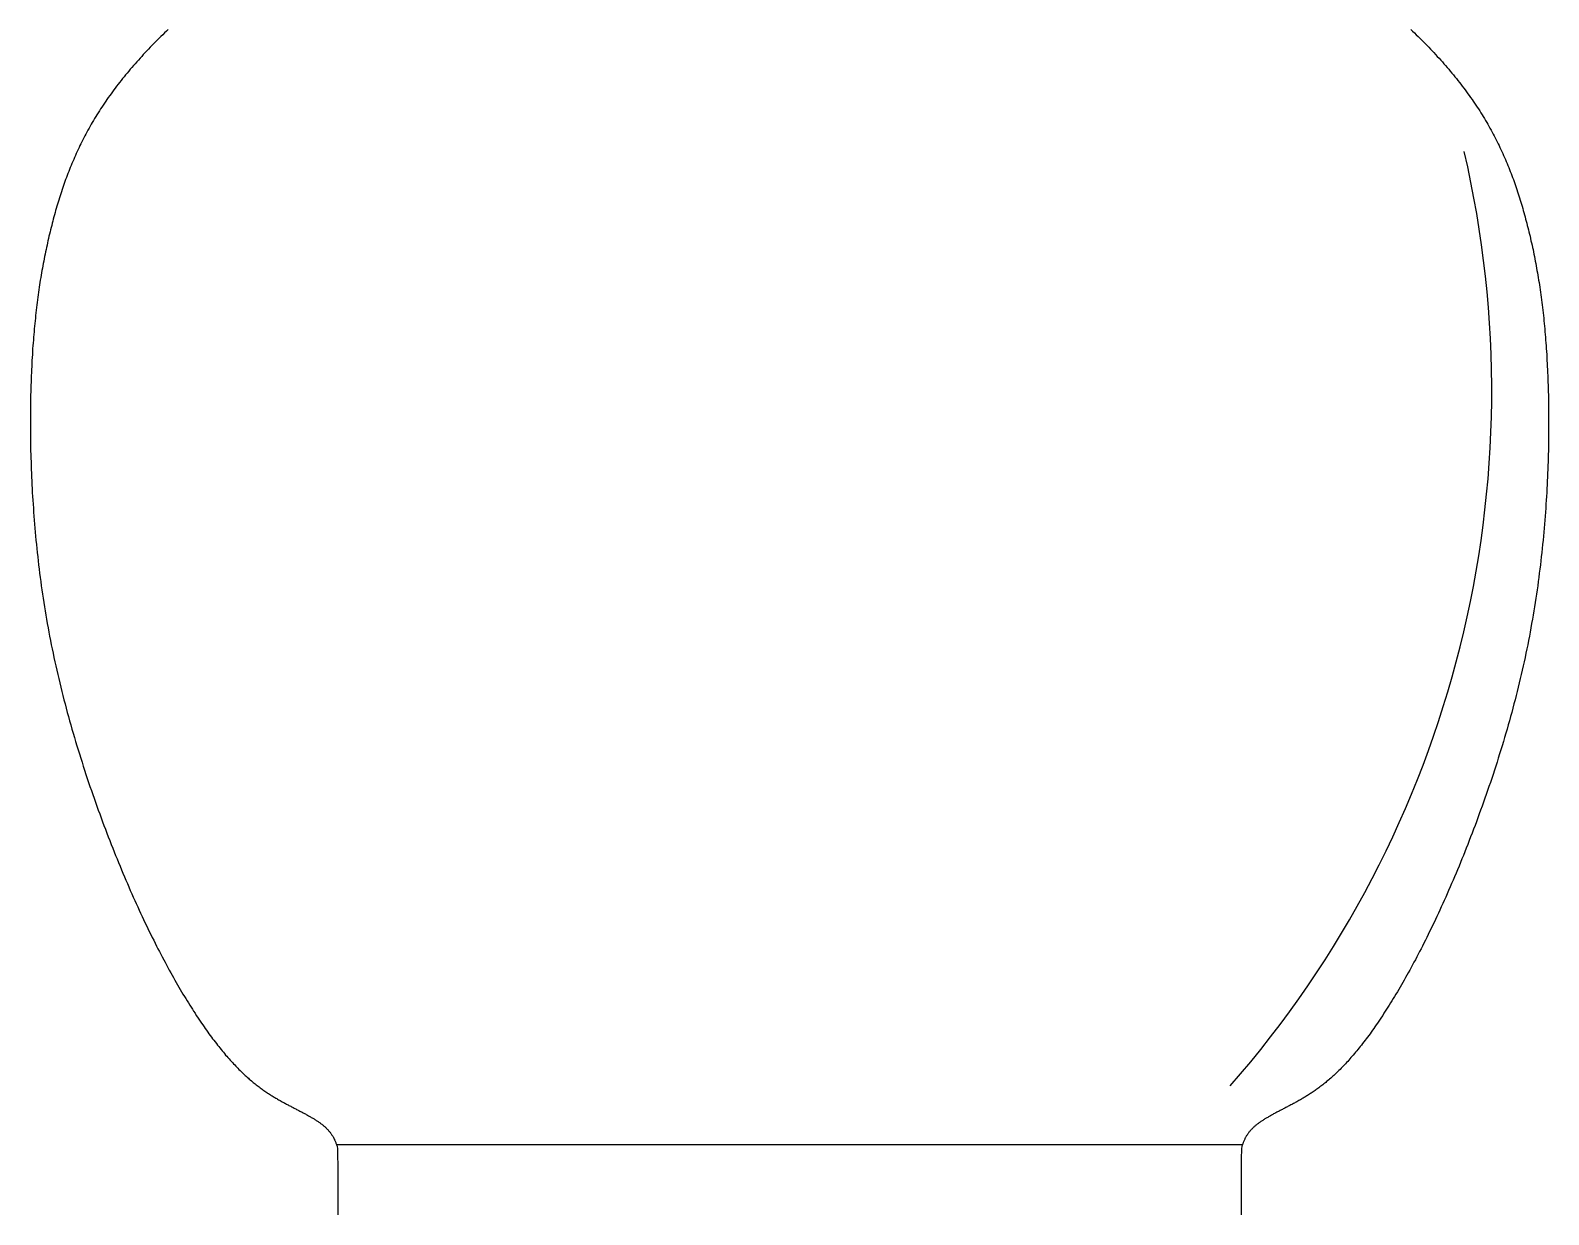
# Model space of a CAD drawing. Header units: millimetres. Extents: x 30176 to 68715, y 55479 to 72995.
# Drawn here: x 66111 to 66267.6, y 61501.6 to 61623.7 of the extents above; entities that cross this region are included whole.
import ezdxf

# ---------------------------------------------------------------- set-up
doc = ezdxf.new("R2010")
doc.units = ezdxf.units.MM

# ---------------------------------------------------------------- blocks, each defined once
blk = doc.blocks.new('A$C28936888')
for p, q in [((186.37, 626.38), (186.18, 626.2)), ((186.56, 626.56), (186.37, 626.38)), ((314.68, 626.56), (314.87, 626.38)), ((314.87, 626.38), (315.06, 626.2)), ((184.7, 624.73), (184.52, 624.54)), ((184.88, 624.91), (184.7, 624.73)), ((185.06, 625.1), (184.88, 624.91)), ((185.25, 625.28), (185.06, 625.1)), ((185.43, 625.47), (185.25, 625.28)), ((185.62, 625.65), (185.43, 625.47)), ((185.8, 625.83), (185.62, 625.65)), ((185.99, 626.02), (185.8, 625.83)), ((186.18, 626.2), (185.99, 626.02)), ((315.06, 626.2), (315.25, 626.02)), ((315.25, 626.02), (315.44, 625.83)), ((315.44, 625.83), (315.63, 625.65)), ((315.63, 625.65), (315.81, 625.47)), ((315.81, 625.47), (316, 625.28)), ((316, 625.28), (316.18, 625.1)), ((316.18, 625.1), (316.36, 624.91)), ((316.36, 624.91), (316.54, 624.73)), ((316.54, 624.73), (316.72, 624.54)), ((183.31, 623.22), (183.14, 623.03)), ((183.48, 623.41), (183.31, 623.22)), ((183.65, 623.6), (183.48, 623.41)), ((183.82, 623.79), (183.65, 623.6)), ((183.99, 623.98), (183.82, 623.79)), ((184.17, 624.17), (183.99, 623.98)), ((184.34, 624.36), (184.17, 624.17)), ((184.52, 624.54), (184.34, 624.36)), ((316.72, 624.54), (316.9, 624.36)), ((316.9, 624.36), (317.07, 624.17)), ((317.07, 624.17), (317.25, 623.98)), ((317.25, 623.98), (317.42, 623.79)), ((317.42, 623.79), (317.6, 623.6)), ((317.6, 623.6), (317.77, 623.41)), ((317.77, 623.41), (317.94, 623.22)), ((317.94, 623.22), (318.1, 623.03)), ((182, 621.69), (181.85, 621.49)), ((182.16, 621.88), (182, 621.69)), ((182.32, 622.07), (182.16, 621.88)), ((182.48, 622.26), (182.32, 622.07)), ((182.64, 622.46), (182.48, 622.26)), ((182.81, 622.65), (182.64, 622.46)), ((182.97, 622.84), (182.81, 622.65)), ((183.14, 623.03), (182.97, 622.84)), ((318.1, 623.03), (318.27, 622.84)), ((318.27, 622.84), (318.44, 622.65)), ((318.44, 622.65), (318.6, 622.46)), ((318.6, 622.46), (318.76, 622.26)), ((318.76, 622.26), (318.92, 622.07)), ((318.92, 622.07), (319.08, 621.88)), ((319.08, 621.88), (319.24, 621.69)), ((319.24, 621.69), (319.39, 621.49)), ((180.8, 620.13), (180.66, 619.93)), ((180.95, 620.32), (180.8, 620.13)), ((181.09, 620.52), (180.95, 620.32)), ((181.24, 620.71), (181.09, 620.52)), ((181.39, 620.91), (181.24, 620.71)), ((181.54, 621.1), (181.39, 620.91)), ((181.69, 621.3), (181.54, 621.1)), ((181.85, 621.49), (181.69, 621.3)), ((319.39, 621.49), (319.55, 621.3)), ((319.55, 621.3), (319.7, 621.1)), ((319.7, 621.1), (319.85, 620.91)), ((319.85, 620.91), (320, 620.71)), ((320, 620.71), (320.15, 620.52)), ((320.15, 620.52), (320.29, 620.32)), ((320.29, 620.32), (320.44, 620.13)), ((320.44, 620.13), (320.58, 619.93)), ((179.71, 618.56), (179.58, 618.36)), ((179.84, 618.76), (179.71, 618.56)), ((179.97, 618.95), (179.84, 618.76)), ((180.11, 619.15), (179.97, 618.95)), ((180.24, 619.34), (180.11, 619.15)), ((180.38, 619.54), (180.24, 619.34)), ((180.52, 619.74), (180.38, 619.54)), ((180.66, 619.93), (180.52, 619.74)), ((320.58, 619.93), (320.72, 619.74)), ((320.72, 619.74), (320.86, 619.54)), ((320.86, 619.54), (321, 619.34)), ((321, 619.34), (321.13, 619.15)), ((321.13, 619.15), (321.27, 618.95)), ((321.27, 618.95), (321.4, 618.76)), ((321.4, 618.76), (321.53, 618.56)), ((321.53, 618.56), (321.66, 618.36)), ((178.73, 616.98), (178.62, 616.78)), ((178.85, 617.18), (178.73, 616.98)), ((178.97, 617.37), (178.85, 617.18)), ((179.09, 617.57), (178.97, 617.37)), ((179.21, 617.77), (179.09, 617.57)), ((179.33, 617.97), (179.21, 617.77)), ((179.46, 618.16), (179.33, 617.97)), ((179.58, 618.36), (179.46, 618.16)), ((321.66, 618.36), (321.79, 618.16)), ((321.79, 618.16), (321.91, 617.97)), ((321.91, 617.97), (322.03, 617.77)), ((322.03, 617.77), (322.15, 617.57)), ((322.15, 617.57), (322.27, 617.37)), ((322.27, 617.37), (322.39, 617.18)), ((322.39, 617.18), (322.51, 616.98)), ((322.51, 616.98), (322.62, 616.78)), ((177.86, 615.38), (177.75, 615.18)), ((177.96, 615.58), (177.86, 615.38)), ((178.07, 615.78), (177.96, 615.58)), ((178.17, 615.98), (178.07, 615.78)), ((178.28, 616.18), (178.17, 615.98)), ((178.39, 616.38), (178.28, 616.18)), ((178.5, 616.58), (178.39, 616.38)), ((178.62, 616.78), (178.5, 616.58)), ((322.62, 616.78), (322.74, 616.58)), ((322.74, 616.58), (322.85, 616.38)), ((322.85, 616.38), (322.96, 616.18)), ((322.96, 616.18), (323.07, 615.98)), ((323.07, 615.98), (323.18, 615.78)), ((323.18, 615.78), (323.28, 615.58)), ((323.28, 615.58), (323.38, 615.38)), ((323.38, 615.38), (323.49, 615.18)), ((177.08, 613.77), (176.98, 613.56)), ((177.17, 613.97), (177.08, 613.77)), ((177.26, 614.17), (177.17, 613.97)), ((177.36, 614.38), (177.26, 614.17)), ((177.45, 614.58), (177.36, 614.38)), ((177.55, 614.78), (177.45, 614.58)), ((177.65, 614.98), (177.55, 614.78)), ((177.75, 615.18), (177.65, 614.98)), ((323.49, 615.18), (323.59, 614.98)), ((323.59, 614.98), (323.69, 614.78)), ((323.69, 614.78), (323.79, 614.58)), ((323.79, 614.58), (323.88, 614.38)), ((323.88, 614.38), (323.98, 614.17)), ((323.98, 614.17), (324.07, 613.97)), ((324.07, 613.97), (324.17, 613.77)), ((324.17, 613.77), (324.26, 613.56)), ((176.46, 612.33), (176.38, 612.13)), ((176.55, 612.54), (176.46, 612.33)), ((176.63, 612.75), (176.55, 612.54)), ((176.72, 612.95), (176.63, 612.75)), ((176.81, 613.16), (176.72, 612.95)), ((176.89, 613.36), (176.81, 613.16)), ((176.98, 613.56), (176.89, 613.36)), ((324.26, 613.56), (324.35, 613.36)), ((324.35, 613.36), (324.44, 613.16)), ((324.44, 613.16), (324.52, 612.95)), ((324.52, 612.95), (324.61, 612.75)), ((324.61, 612.75), (324.69, 612.54)), ((324.69, 612.54), (324.78, 612.33)), ((324.78, 612.33), (324.86, 612.13)), ((175.83, 610.67), (175.76, 610.46)), ((175.91, 610.88), (175.83, 610.67)), ((175.98, 611.09), (175.91, 610.88)), ((176.06, 611.3), (175.98, 611.09)), ((176.14, 611.51), (176.06, 611.3)), ((176.22, 611.71), (176.14, 611.51)), ((176.3, 611.92), (176.22, 611.71)), ((176.38, 612.13), (176.3, 611.92)), ((324.86, 612.13), (324.94, 611.92)), ((324.94, 611.92), (325.02, 611.71)), ((325.02, 611.71), (325.1, 611.51)), ((325.1, 611.51), (325.18, 611.3)), ((325.18, 611.3), (325.26, 611.09)), ((325.26, 611.09), (325.33, 610.88)), ((325.33, 610.88), (325.41, 610.67)), ((325.41, 610.67), (325.48, 610.46)), ((175.34, 609.19), (175.27, 608.97)), ((175.41, 609.4), (175.34, 609.19)), ((175.48, 609.61), (175.41, 609.4)), ((175.55, 609.83), (175.48, 609.61)), ((175.62, 610.04), (175.55, 609.83)), ((175.69, 610.25), (175.62, 610.04)), ((175.76, 610.46), (175.69, 610.25)), ((325.48, 610.46), (325.55, 610.25)), ((325.55, 610.25), (325.62, 610.04)), ((325.62, 610.04), (325.7, 609.83)), ((325.7, 609.83), (325.76, 609.61)), ((325.76, 609.61), (325.83, 609.4)), ((325.83, 609.4), (325.9, 609.19)), ((325.9, 609.19), (325.97, 608.97)), ((174.83, 607.45), (174.77, 607.23)), ((174.89, 607.67), (174.83, 607.45)), ((174.95, 607.89), (174.89, 607.67)), ((175.02, 608.11), (174.95, 607.89)), ((175.08, 608.33), (175.02, 608.11)), ((175.14, 608.54), (175.08, 608.33)), ((175.21, 608.76), (175.14, 608.54)), ((175.27, 608.97), (175.21, 608.76)), ((325.97, 608.97), (326.03, 608.76)), ((326.03, 608.76), (326.1, 608.54)), ((326.1, 608.54), (326.16, 608.33)), ((326.16, 608.33), (326.23, 608.11)), ((326.23, 608.11), (326.29, 607.89)), ((326.29, 607.89), (326.35, 607.67)), ((326.35, 607.67), (326.41, 607.45)), ((326.41, 607.45), (326.47, 607.23)), ((174.43, 605.9), (174.37, 605.68)), ((174.48, 606.13), (174.43, 605.9)), ((174.54, 606.35), (174.48, 606.13)), ((174.6, 606.57), (174.54, 606.35)), ((174.65, 606.79), (174.6, 606.57)), ((174.71, 607.01), (174.65, 606.79)), ((174.77, 607.23), (174.71, 607.01)), ((326.47, 607.23), (326.53, 607.01)), ((326.53, 607.01), (326.59, 606.79)), ((326.59, 606.79), (326.65, 606.57)), ((326.65, 606.57), (326.7, 606.35)), ((326.7, 606.35), (326.76, 606.13)), ((326.76, 606.13), (326.82, 605.9)), ((326.82, 605.9), (326.87, 605.68)), ((174.06, 604.31), (174.01, 604.08)), ((174.11, 604.54), (174.06, 604.31)), ((174.16, 604.77), (174.11, 604.54)), ((174.21, 605), (174.16, 604.77)), ((174.26, 605.23), (174.21, 605)), ((174.32, 605.45), (174.26, 605.23)), ((174.37, 605.68), (174.32, 605.45)), ((326.87, 605.68), (326.92, 605.45)), ((326.92, 605.45), (326.98, 605.23)), ((326.98, 605.23), (327.03, 605)), ((327.03, 605), (327.08, 604.77)), ((327.08, 604.77), (327.13, 604.54)), ((327.13, 604.54), (327.19, 604.31)), ((327.19, 604.31), (327.24, 604.08)), ((173.76, 602.91), (173.72, 602.67)), ((173.81, 603.15), (173.76, 602.91)), ((173.86, 603.38), (173.81, 603.15)), ((173.91, 603.61), (173.86, 603.38)), ((173.96, 603.85), (173.91, 603.61)), ((174.01, 604.08), (173.96, 603.85)), ((327.24, 604.08), (327.29, 603.85)), ((327.29, 603.85), (327.33, 603.61)), ((327.33, 603.61), (327.38, 603.38)), ((327.38, 603.38), (327.43, 603.15)), ((327.43, 603.15), (327.48, 602.91)), ((327.48, 602.91), (327.52, 602.67)), ((173.46, 601.22), (173.41, 600.97)), ((173.5, 601.46), (173.46, 601.22)), ((173.54, 601.71), (173.5, 601.46)), ((173.58, 601.95), (173.54, 601.71)), ((173.63, 602.19), (173.58, 601.95)), ((173.67, 602.43), (173.63, 602.19)), ((173.72, 602.67), (173.67, 602.43)), ((327.52, 602.67), (327.57, 602.43)), ((327.57, 602.43), (327.61, 602.19)), ((327.61, 602.19), (327.66, 601.95)), ((327.66, 601.95), (327.7, 601.71)), ((327.7, 601.71), (327.74, 601.46)), ((327.74, 601.46), (327.79, 601.22)), ((327.79, 601.22), (327.83, 600.97)), ((173.22, 599.71), (173.18, 599.46)), ((173.26, 599.97), (173.22, 599.71)), ((173.3, 600.22), (173.26, 599.97)), ((173.33, 600.47), (173.3, 600.22)), ((173.37, 600.72), (173.33, 600.47)), ((173.41, 600.97), (173.37, 600.72)), ((327.83, 600.97), (327.87, 600.72)), ((327.87, 600.72), (327.91, 600.47)), ((327.91, 600.47), (327.95, 600.22)), ((327.95, 600.22), (327.98, 599.97)), ((327.98, 599.97), (328.02, 599.71)), ((328.02, 599.71), (328.06, 599.46)), ((173.01, 598.15), (172.98, 597.88)), ((173.04, 598.41), (173.01, 598.15)), ((173.08, 598.68), (173.04, 598.41)), ((173.11, 598.94), (173.08, 598.68)), ((173.15, 599.2), (173.11, 598.94)), ((173.18, 599.46), (173.15, 599.2)), ((328.06, 599.46), (328.09, 599.2)), ((328.09, 599.2), (328.13, 598.94)), ((328.13, 598.94), (328.16, 598.68)), ((328.16, 598.68), (328.2, 598.41)), ((328.2, 598.41), (328.23, 598.15)), ((328.23, 598.15), (328.26, 597.88)), ((172.83, 596.52), (172.8, 596.24)), ((172.86, 596.8), (172.83, 596.52)), ((172.88, 597.07), (172.86, 596.8)), ((172.91, 597.34), (172.88, 597.07)), ((172.95, 597.61), (172.91, 597.34)), ((172.98, 597.88), (172.95, 597.61)), ((328.26, 597.88), (328.3, 597.61)), ((328.3, 597.61), (328.33, 597.34)), ((328.33, 597.34), (328.36, 597.07)), ((328.36, 597.07), (328.39, 596.8)), ((328.39, 596.8), (328.41, 596.52)), ((328.41, 596.52), (328.44, 596.24)), ((172.7, 595.11), (172.67, 594.82)), ((172.72, 595.39), (172.7, 595.11)), ((172.75, 595.68), (172.72, 595.39)), ((172.77, 595.96), (172.75, 595.68)), ((172.8, 596.24), (172.77, 595.96)), ((328.44, 596.24), (328.47, 595.96)), ((328.47, 595.96), (328.5, 595.68)), ((328.5, 595.68), (328.52, 595.39)), ((328.52, 595.39), (328.55, 595.11)), ((328.55, 595.11), (328.57, 594.82)), ((172.58, 593.64), (172.56, 593.34)), ((172.61, 593.94), (172.58, 593.64)), ((172.63, 594.23), (172.61, 593.94)), ((172.65, 594.53), (172.63, 594.23)), ((172.67, 594.82), (172.65, 594.53)), ((328.57, 594.82), (328.59, 594.53)), ((328.59, 594.53), (328.61, 594.23)), ((328.61, 594.23), (328.64, 593.94)), ((328.64, 593.94), (328.66, 593.64)), ((328.66, 593.64), (328.68, 593.34)), ((172.48, 591.8), (172.46, 591.48)), ((172.49, 592.11), (172.48, 591.8)), ((172.51, 592.42), (172.49, 592.11)), ((172.53, 592.73), (172.51, 592.42)), ((172.55, 593.04), (172.53, 592.73)), ((172.56, 593.34), (172.55, 593.04)), ((328.68, 593.34), (328.7, 593.04)), ((328.7, 593.04), (328.71, 592.73)), ((328.71, 592.73), (328.73, 592.42)), ((328.73, 592.42), (328.75, 592.11)), ((328.75, 592.11), (328.76, 591.8)), ((328.76, 591.8), (328.78, 591.48)), ((172.42, 590.52), (172.41, 590.19)), ((172.44, 590.84), (172.42, 590.52)), ((172.45, 591.17), (172.44, 590.84)), ((172.46, 591.48), (172.45, 591.17)), ((328.78, 591.48), (328.79, 591.17)), ((328.79, 591.17), (328.81, 590.84)), ((328.81, 590.84), (328.82, 590.52)), ((328.82, 590.52), (328.83, 590.19)), ((172.38, 589.2), (172.37, 588.86)), ((172.37, 588.86), (172.37, 588.52)), ((172.39, 589.53), (172.38, 589.2)), ((172.4, 589.87), (172.39, 589.53)), ((172.41, 590.19), (172.4, 589.87)), ((328.83, 590.19), (328.84, 589.87)), ((328.84, 589.87), (328.85, 589.53)), ((328.85, 589.53), (328.86, 589.2)), ((328.86, 589.2), (328.87, 588.86)), ((328.87, 588.86), (328.87, 588.52)), ((172.35, 587.14), (172.34, 586.78)), ((172.36, 587.83), (172.35, 587.49)), ((172.35, 587.49), (172.35, 587.14)), ((172.37, 588.52), (172.36, 588.18)), ((172.36, 588.18), (172.36, 587.83)), ((328.87, 588.52), (328.88, 588.18)), ((328.88, 588.18), (328.89, 587.83)), ((328.89, 587.83), (328.89, 587.49)), ((328.89, 587.49), (328.89, 587.14)), ((328.89, 587.14), (328.9, 586.78)), ((172.34, 586.78), (172.34, 586.43)), ((172.34, 586.43), (172.34, 586.07)), ((172.34, 586.07), (172.34, 585.71)), ((172.34, 585.71), (172.34, 585.34)), ((328.9, 586.78), (328.9, 586.43)), ((328.9, 586.43), (328.9, 586.07)), ((328.9, 586.07), (328.9, 585.71)), ((328.9, 585.71), (328.9, 585.34)), ((172.34, 585.34), (172.35, 584.98)), ((172.35, 584.98), (172.35, 584.61)), ((172.35, 584.61), (172.35, 584.23)), ((172.35, 584.23), (172.36, 583.86)), ((328.89, 584.23), (328.88, 583.86)), ((328.9, 585.34), (328.89, 584.98)), ((328.89, 584.98), (328.89, 584.61)), ((328.89, 584.61), (328.89, 584.23)), ((172.36, 583.86), (172.37, 583.48)), ((172.37, 583.48), (172.37, 583.11)), ((172.37, 583.11), (172.38, 582.73)), ((172.38, 582.73), (172.39, 582.34)), ((328.86, 582.73), (328.85, 582.34)), ((328.87, 583.11), (328.86, 582.73)), ((328.88, 583.86), (328.87, 583.48)), ((328.87, 583.48), (328.87, 583.11)), ((172.39, 582.34), (172.41, 581.96)), ((172.41, 581.96), (172.42, 581.57)), ((172.42, 581.57), (172.43, 581.18)), ((172.43, 581.18), (172.45, 580.79)), ((328.81, 581.18), (328.79, 580.79)), ((328.82, 581.57), (328.81, 581.18)), ((328.84, 581.96), (328.82, 581.57)), ((328.85, 582.34), (328.84, 581.96)), ((172.45, 580.79), (172.46, 580.4)), ((172.46, 580.4), (172.48, 580)), ((172.48, 580), (172.5, 579.6)), ((172.5, 579.6), (172.52, 579.21)), ((328.74, 579.6), (328.72, 579.21)), ((328.76, 580), (328.74, 579.6)), ((328.78, 580.4), (328.76, 580)), ((328.79, 580.79), (328.78, 580.4)), ((172.52, 579.21), (172.54, 578.8)), ((172.54, 578.8), (172.57, 578.4)), ((172.57, 578.4), (172.59, 578)), ((172.59, 578), (172.62, 577.59)), ((328.65, 578), (328.62, 577.59)), ((328.67, 578.4), (328.65, 578)), ((328.7, 578.8), (328.67, 578.4)), ((328.72, 579.21), (328.7, 578.8)), ((172.62, 577.59), (172.65, 577.18)), ((172.65, 577.18), (172.67, 576.77)), ((172.67, 576.77), (172.7, 576.36)), ((172.7, 576.36), (172.74, 575.95)), ((328.54, 576.36), (328.5, 575.95)), ((328.57, 576.77), (328.54, 576.36)), ((328.6, 577.18), (328.57, 576.77)), ((328.62, 577.59), (328.6, 577.18)), ((172.74, 575.95), (172.77, 575.54)), ((172.77, 575.54), (172.81, 575.12)), ((172.81, 575.12), (172.84, 574.71)), ((172.84, 574.71), (172.88, 574.29)), ((328.4, 574.71), (328.36, 574.29)), ((328.44, 575.12), (328.4, 574.71)), ((328.47, 575.54), (328.44, 575.12)), ((328.5, 575.95), (328.47, 575.54)), ((172.88, 574.29), (172.92, 573.87)), ((172.92, 573.87), (172.96, 573.45)), ((172.96, 573.45), (173.01, 573.03)), ((173.01, 573.03), (173.05, 572.6)), ((328.24, 573.03), (328.19, 572.6)), ((328.28, 573.45), (328.24, 573.03)), ((328.32, 573.87), (328.28, 573.45)), ((328.36, 574.29), (328.32, 573.87)), ((173.05, 572.6), (173.1, 572.18)), ((173.1, 572.18), (173.14, 571.76)), ((173.14, 571.76), (173.19, 571.33)), ((328.1, 571.76), (328.05, 571.33)), ((328.14, 572.18), (328.1, 571.76)), ((328.19, 572.6), (328.14, 572.18)), ((173.19, 571.33), (173.25, 570.9)), ((173.25, 570.9), (173.3, 570.47)), ((173.3, 570.47), (173.36, 570.05)), ((173.36, 570.05), (173.41, 569.62)), ((327.89, 570.05), (327.83, 569.62)), ((327.94, 570.47), (327.89, 570.05)), ((327.99, 570.9), (327.94, 570.47)), ((328.05, 571.33), (327.99, 570.9)), ((173.41, 569.62), (173.47, 569.19)), ((173.47, 569.19), (173.53, 568.75)), ((173.53, 568.75), (173.59, 568.32)), ((173.59, 568.32), (173.66, 567.89)), ((327.65, 568.32), (327.58, 567.89)), ((327.71, 568.75), (327.65, 568.32)), ((327.77, 569.19), (327.71, 568.75)), ((327.83, 569.62), (327.77, 569.19)), ((173.66, 567.89), (173.73, 567.46)), ((173.73, 567.46), (173.79, 567.02)), ((173.79, 567.02), (173.86, 566.59)), ((327.45, 567.02), (327.38, 566.59)), ((327.52, 567.46), (327.45, 567.02)), ((327.58, 567.89), (327.52, 567.46)), ((173.86, 566.59), (173.94, 566.15)), ((173.94, 566.15), (174.01, 565.72)), ((174.01, 565.72), (174.09, 565.28)), ((174.09, 565.28), (174.17, 564.85)), ((327.15, 565.28), (327.08, 564.85)), ((327.23, 565.72), (327.15, 565.28)), ((327.3, 566.15), (327.23, 565.72)), ((327.38, 566.59), (327.3, 566.15)), ((174.17, 564.85), (174.25, 564.41)), ((174.25, 564.41), (174.33, 563.97)), ((174.33, 563.97), (174.41, 563.54)), ((326.91, 563.97), (326.83, 563.54)), ((326.99, 564.41), (326.91, 563.97)), ((327.08, 564.85), (326.99, 564.41)), ((174.41, 563.54), (174.5, 563.1)), ((174.5, 563.1), (174.59, 562.66)), ((174.59, 562.66), (174.68, 562.22)), ((174.68, 562.22), (174.77, 561.79)), ((326.56, 562.22), (326.47, 561.79)), ((326.65, 562.66), (326.56, 562.22)), ((326.74, 563.1), (326.65, 562.66)), ((326.83, 563.54), (326.74, 563.1)), ((174.77, 561.79), (174.87, 561.35)), ((174.87, 561.35), (174.96, 560.91)), ((174.96, 560.91), (175.06, 560.48)), ((175.06, 560.48), (175.16, 560.04)), ((326.18, 560.48), (326.08, 560.04)), ((326.28, 560.91), (326.18, 560.48)), ((326.37, 561.35), (326.28, 560.91)), ((326.47, 561.79), (326.37, 561.35)), ((175.16, 560.04), (175.27, 559.6)), ((175.27, 559.6), (175.37, 559.16)), ((175.37, 559.16), (175.48, 558.73)), ((325.87, 559.16), (325.77, 558.73)), ((325.98, 559.6), (325.87, 559.16)), ((326.08, 560.04), (325.98, 559.6)), ((175.48, 558.73), (175.58, 558.29)), ((175.58, 558.29), (175.69, 557.86)), ((175.69, 557.86), (175.81, 557.42)), ((175.81, 557.42), (175.92, 556.99)), ((325.44, 557.42), (325.32, 556.99)), ((325.55, 557.86), (325.44, 557.42)), ((325.66, 558.29), (325.55, 557.86)), ((325.77, 558.73), (325.66, 558.29)), ((175.92, 556.99), (176.03, 556.55)), ((176.03, 556.55), (176.15, 556.12)), ((176.15, 556.12), (176.27, 555.69)), ((325.09, 556.12), (324.97, 555.69)), ((325.21, 556.55), (325.09, 556.12)), ((325.32, 556.99), (325.21, 556.55)), ((176.27, 555.69), (176.39, 555.26)), ((176.39, 555.26), (176.51, 554.82)), ((176.51, 554.82), (176.63, 554.39)), ((176.63, 554.39), (176.76, 553.96)), ((324.61, 554.39), (324.48, 553.96)), ((324.73, 554.82), (324.61, 554.39)), ((324.85, 555.26), (324.73, 554.82)), ((324.97, 555.69), (324.85, 555.26)), ((176.76, 553.96), (176.88, 553.54)), ((176.88, 553.54), (177.01, 553.11)), ((177.01, 553.11), (177.14, 552.68)), ((177.14, 552.68), (177.27, 552.26)), ((324.1, 552.68), (323.97, 552.26)), ((324.23, 553.11), (324.1, 552.68)), ((324.36, 553.54), (324.23, 553.11)), ((324.48, 553.96), (324.36, 553.54)), ((177.27, 552.26), (177.4, 551.83)), ((177.4, 551.83), (177.53, 551.41)), ((177.53, 551.41), (177.67, 550.99)), ((323.71, 551.41), (323.58, 550.99)), ((323.84, 551.83), (323.71, 551.41)), ((323.97, 552.26), (323.84, 551.83)), ((177.67, 550.99), (177.8, 550.57)), ((177.8, 550.57), (177.94, 550.15)), ((177.94, 550.15), (178.07, 549.73)), ((178.07, 549.73), (178.21, 549.31)), ((323.17, 549.73), (323.03, 549.31)), ((323.31, 550.15), (323.17, 549.73)), ((323.44, 550.57), (323.31, 550.15)), ((323.58, 550.99), (323.44, 550.57)), ((178.21, 549.31), (178.35, 548.9)), ((178.35, 548.9), (178.49, 548.49)), ((178.49, 548.49), (178.63, 548.07)), ((178.63, 548.07), (178.77, 547.66)), ((322.61, 548.07), (322.47, 547.66)), ((322.75, 548.49), (322.61, 548.07)), ((322.89, 548.9), (322.75, 548.49)), ((323.03, 549.31), (322.89, 548.9)), ((178.77, 547.66), (178.91, 547.26)), ((178.91, 547.26), (179.06, 546.85)), ((179.06, 546.85), (179.2, 546.44)), ((179.2, 546.44), (179.35, 546.04)), ((322.04, 546.44), (321.89, 546.04)), ((322.18, 546.85), (322.04, 546.44)), ((322.33, 547.26), (322.18, 546.85)), ((322.47, 547.66), (322.33, 547.26)), ((179.35, 546.04), (179.49, 545.64)), ((179.49, 545.64), (179.64, 545.24)), ((179.64, 545.24), (179.79, 544.84)), ((179.79, 544.84), (179.93, 544.45)), ((321.46, 544.84), (321.31, 544.45)), ((321.6, 545.24), (321.46, 544.84)), ((321.75, 545.64), (321.6, 545.24)), ((321.89, 546.04), (321.75, 545.64)), ((179.93, 544.45), (180.08, 544.06)), ((180.08, 544.06), (180.23, 543.67)), ((180.23, 543.67), (180.38, 543.28)), ((180.38, 543.28), (180.53, 542.89)), ((320.86, 543.28), (320.71, 542.89)), ((321.01, 543.67), (320.86, 543.28)), ((321.16, 544.06), (321.01, 543.67)), ((321.31, 544.45), (321.16, 544.06)), ((180.53, 542.89), (180.68, 542.51)), ((180.68, 542.51), (180.83, 542.13)), ((180.83, 542.13), (180.98, 541.75)), ((180.98, 541.75), (181.13, 541.37)), ((320.26, 541.75), (320.11, 541.37)), ((320.41, 542.13), (320.26, 541.75)), ((320.56, 542.51), (320.41, 542.13)), ((320.71, 542.89), (320.56, 542.51)), ((181.13, 541.37), (181.28, 541)), ((181.28, 541), (181.43, 540.63)), ((181.43, 540.63), (181.59, 540.26)), ((181.59, 540.26), (181.74, 539.89)), ((319.66, 540.26), (319.5, 539.89)), ((319.81, 540.63), (319.66, 540.26)), ((319.96, 541), (319.81, 540.63)), ((320.11, 541.37), (319.96, 541)), ((181.74, 539.89), (181.89, 539.53)), ((181.89, 539.53), (182.04, 539.17)), ((182.04, 539.17), (182.19, 538.81)), ((182.19, 538.81), (182.35, 538.46)), ((319.05, 538.81), (318.9, 538.46)), ((319.2, 539.17), (319.05, 538.81)), ((319.35, 539.53), (319.2, 539.17)), ((319.5, 539.89), (319.35, 539.53)), ((182.35, 538.46), (182.5, 538.11)), ((182.5, 538.11), (182.65, 537.76)), ((182.65, 537.76), (182.8, 537.41)), ((182.8, 537.41), (182.95, 537.07)), ((182.95, 537.07), (183.1, 536.73)), ((318.29, 537.07), (318.14, 536.73)), ((318.44, 537.41), (318.29, 537.07)), ((318.59, 537.76), (318.44, 537.41)), ((318.74, 538.11), (318.59, 537.76)), ((318.9, 538.46), (318.74, 538.11)), ((183.1, 536.73), (183.26, 536.4)), ((183.26, 536.4), (183.41, 536.06)), ((183.41, 536.06), (183.56, 535.73)), ((183.56, 535.73), (183.71, 535.41)), ((317.68, 535.73), (317.53, 535.41)), ((317.83, 536.06), (317.68, 535.73)), ((317.98, 536.4), (317.83, 536.06)), ((318.14, 536.73), (317.98, 536.4)), ((183.71, 535.41), (183.86, 535.08)), ((183.86, 535.08), (184.01, 534.76)), ((184.01, 534.76), (184.16, 534.45)), ((184.16, 534.45), (184.31, 534.13)), ((184.31, 534.13), (184.46, 533.82)), ((316.93, 534.13), (316.78, 533.82)), ((317.08, 534.45), (316.93, 534.13)), ((317.23, 534.76), (317.08, 534.45)), ((317.38, 535.08), (317.23, 534.76)), ((317.53, 535.41), (317.38, 535.08)), ((184.46, 533.82), (184.61, 533.51)), ((184.61, 533.51), (184.76, 533.21)), ((184.76, 533.21), (184.91, 532.91)), ((184.91, 532.91), (185.06, 532.61)), ((185.06, 532.61), (185.2, 532.32)), ((185.2, 532.32), (185.35, 532.02)), ((316.04, 532.32), (315.89, 532.02)), ((316.19, 532.61), (316.04, 532.32)), ((316.33, 532.91), (316.19, 532.61)), ((316.48, 533.21), (316.33, 532.91)), ((316.63, 533.51), (316.48, 533.21)), ((316.78, 533.82), (316.63, 533.51)), ((185.35, 532.02), (185.5, 531.73)), ((185.5, 531.73), (185.65, 531.45)), ((185.65, 531.45), (185.79, 531.17)), ((185.79, 531.17), (185.94, 530.89)), ((185.94, 530.89), (186.09, 530.61)), ((315.3, 530.89), (315.16, 530.61)), ((315.45, 531.17), (315.3, 530.89)), ((315.6, 531.45), (315.45, 531.17)), ((315.74, 531.73), (315.6, 531.45)), ((315.89, 532.02), (315.74, 531.73)), ((186.09, 530.61), (186.23, 530.34)), ((186.23, 530.34), (186.38, 530.07)), ((186.38, 530.07), (186.52, 529.8)), ((186.52, 529.8), (186.67, 529.53)), ((186.67, 529.53), (186.81, 529.27)), ((186.81, 529.27), (186.95, 529.02)), ((314.43, 529.27), (314.29, 529.02)), ((314.58, 529.53), (314.43, 529.27)), ((314.72, 529.8), (314.58, 529.53)), ((314.87, 530.07), (314.72, 529.8)), ((315.01, 530.34), (314.87, 530.07)), ((315.16, 530.61), (315.01, 530.34)), ((186.95, 529.02), (187.1, 528.76)), ((187.1, 528.76), (187.24, 528.51)), ((187.24, 528.51), (187.38, 528.26)), ((187.38, 528.26), (187.52, 528.01)), ((187.52, 528.01), (187.66, 527.77)), ((187.66, 527.77), (187.8, 527.53)), ((313.58, 527.77), (313.44, 527.53)), ((313.72, 528.01), (313.58, 527.77)), ((313.86, 528.26), (313.72, 528.01)), ((314, 528.51), (313.86, 528.26)), ((314.15, 528.76), (314, 528.51)), ((314.29, 529.02), (314.15, 528.76)), ((187.8, 527.53), (187.94, 527.29)), ((187.94, 527.29), (188.08, 527.06)), ((188.08, 527.06), (188.22, 526.83)), ((188.22, 526.83), (188.36, 526.6)), ((188.36, 526.6), (188.5, 526.37)), ((188.5, 526.37), (188.64, 526.15)), ((188.64, 526.15), (188.78, 525.93)), ((312.6, 526.15), (312.47, 525.93)), ((312.74, 526.37), (312.6, 526.15)), ((312.88, 526.6), (312.74, 526.37)), ((313.02, 526.83), (312.88, 526.6)), ((313.16, 527.06), (313.02, 526.83)), ((313.3, 527.29), (313.16, 527.06)), ((313.44, 527.53), (313.3, 527.29)), ((188.78, 525.93), (188.91, 525.71)), ((188.91, 525.71), (189.05, 525.5)), ((189.05, 525.5), (189.18, 525.29)), ((189.18, 525.29), (189.32, 525.08)), ((189.32, 525.08), (189.45, 524.87)), ((189.45, 524.87), (189.59, 524.67)), ((189.59, 524.67), (189.72, 524.47)), ((189.72, 524.47), (189.85, 524.27)), ((311.52, 524.47), (311.39, 524.27)), ((311.65, 524.67), (311.52, 524.47)), ((311.79, 524.87), (311.65, 524.67)), ((311.92, 525.08), (311.79, 524.87)), ((312.06, 525.29), (311.92, 525.08)), ((312.19, 525.5), (312.06, 525.29)), ((312.33, 525.71), (312.19, 525.5)), ((312.47, 525.93), (312.33, 525.71)), ((189.85, 524.27), (189.99, 524.08)), ((189.99, 524.08), (190.12, 523.89)), ((190.12, 523.89), (190.25, 523.7)), ((190.25, 523.7), (190.38, 523.52)), ((190.38, 523.52), (190.51, 523.33)), ((190.51, 523.33), (190.64, 523.15)), ((190.64, 523.15), (190.76, 522.98)), ((190.76, 522.98), (190.89, 522.8)), ((310.48, 522.98), (310.35, 522.8)), ((310.61, 523.15), (310.48, 522.98)), ((310.73, 523.33), (310.61, 523.15)), ((310.86, 523.52), (310.73, 523.33)), ((310.99, 523.7), (310.86, 523.52)), ((311.12, 523.89), (310.99, 523.7)), ((311.26, 524.08), (311.12, 523.89)), ((311.39, 524.27), (311.26, 524.08)), ((190.89, 522.8), (191.02, 522.63)), ((191.02, 522.63), (191.14, 522.46)), ((191.14, 522.46), (191.27, 522.3)), ((191.27, 522.3), (191.39, 522.13)), ((191.39, 522.13), (191.52, 521.97)), ((191.52, 521.97), (191.64, 521.81)), ((191.64, 521.81), (191.76, 521.66)), ((191.76, 521.66), (191.89, 521.51)), ((191.89, 521.51), (192.01, 521.36)), ((192.01, 521.36), (192.13, 521.21)), ((309.23, 521.36), (309.11, 521.21)), ((309.35, 521.51), (309.23, 521.36)), ((309.48, 521.66), (309.35, 521.51)), ((309.6, 521.81), (309.48, 521.66)), ((309.72, 521.97), (309.6, 521.81)), ((309.85, 522.13), (309.72, 521.97)), ((309.97, 522.3), (309.85, 522.13)), ((310.1, 522.46), (309.97, 522.3)), ((310.22, 522.63), (310.1, 522.46)), ((310.35, 522.8), (310.22, 522.63)), ((192.13, 521.21), (192.25, 521.06)), ((192.25, 521.06), (192.37, 520.92)), ((192.37, 520.92), (192.48, 520.78)), ((192.48, 520.78), (192.6, 520.65)), ((192.6, 520.65), (192.72, 520.51)), ((192.72, 520.51), (192.84, 520.38)), ((192.84, 520.38), (192.95, 520.25)), ((192.95, 520.25), (193.07, 520.12)), ((193.07, 520.12), (193.18, 520)), ((193.18, 520), (193.29, 519.88)), ((193.29, 519.88), (193.41, 519.76)), ((307.95, 519.88), (307.84, 519.76)), ((308.06, 520), (307.95, 519.88)), ((308.18, 520.12), (308.06, 520)), ((308.29, 520.25), (308.18, 520.12)), ((308.41, 520.38), (308.29, 520.25)), ((308.52, 520.51), (308.41, 520.38)), ((308.64, 520.65), (308.52, 520.51)), ((308.76, 520.78), (308.64, 520.65)), ((308.87, 520.92), (308.76, 520.78)), ((308.99, 521.06), (308.87, 520.92)), ((309.11, 521.21), (308.99, 521.06)), ((193.41, 519.76), (193.52, 519.64)), ((193.52, 519.64), (193.63, 519.52)), ((193.63, 519.52), (193.74, 519.41)), ((193.74, 519.41), (193.85, 519.3)), ((193.85, 519.3), (193.96, 519.19)), ((193.96, 519.19), (194.07, 519.08)), ((194.07, 519.08), (194.18, 518.98)), ((194.18, 518.98), (194.29, 518.88)), ((194.29, 518.88), (194.39, 518.77)), ((194.39, 518.77), (194.5, 518.68)), ((194.5, 518.68), (194.6, 518.58)), ((194.6, 518.58), (194.71, 518.48)), ((194.71, 518.48), (194.82, 518.39)), ((194.82, 518.39), (194.92, 518.3)), ((194.92, 518.3), (195.02, 518.21)), ((195.02, 518.21), (195.13, 518.12)), ((306.22, 518.21), (306.11, 518.12)), ((306.32, 518.3), (306.22, 518.21)), ((306.43, 518.39), (306.32, 518.3)), ((306.53, 518.48), (306.43, 518.39)), ((306.64, 518.58), (306.53, 518.48)), ((306.74, 518.68), (306.64, 518.58)), ((306.85, 518.77), (306.74, 518.68)), ((306.96, 518.88), (306.85, 518.77)), ((307.06, 518.98), (306.96, 518.88)), ((307.17, 519.08), (307.06, 518.98)), ((307.28, 519.19), (307.17, 519.08)), ((307.39, 519.3), (307.28, 519.19)), ((307.5, 519.41), (307.39, 519.3)), ((307.61, 519.52), (307.5, 519.41)), ((307.72, 519.64), (307.61, 519.52)), ((307.84, 519.76), (307.72, 519.64)), ((195.13, 518.12), (195.23, 518.04)), ((195.23, 518.04), (195.33, 517.95)), ((195.33, 517.95), (195.43, 517.87)), ((195.43, 517.87), (195.53, 517.79)), ((195.53, 517.79), (195.64, 517.71)), ((195.64, 517.71), (195.74, 517.63)), ((195.74, 517.63), (195.84, 517.55)), ((195.84, 517.55), (195.94, 517.48)), ((195.94, 517.48), (196.03, 517.4)), ((196.03, 517.4), (196.13, 517.33)), ((196.13, 517.33), (196.23, 517.26)), ((196.23, 517.26), (196.33, 517.19)), ((196.33, 517.19), (196.43, 517.12)), ((196.43, 517.12), (196.52, 517.05)), ((196.52, 517.05), (196.62, 516.99)), ((196.62, 516.99), (196.71, 516.92)), ((196.71, 516.92), (196.81, 516.86)), ((196.81, 516.86), (196.91, 516.8)), ((196.91, 516.8), (197, 516.73)), ((197, 516.73), (197.1, 516.67)), ((197.1, 516.67), (197.19, 516.61)), ((304.15, 516.67), (304.05, 516.61)), ((304.24, 516.73), (304.15, 516.67)), ((304.34, 516.8), (304.24, 516.73)), ((304.43, 516.86), (304.34, 516.8)), ((304.53, 516.92), (304.43, 516.86)), ((304.62, 516.99), (304.53, 516.92)), ((304.72, 517.05), (304.62, 516.99)), ((304.82, 517.12), (304.72, 517.05)), ((304.91, 517.19), (304.82, 517.12)), ((305.01, 517.26), (304.91, 517.19)), ((305.11, 517.33), (305.01, 517.26)), ((305.21, 517.4), (305.11, 517.33)), ((305.31, 517.48), (305.21, 517.4)), ((305.41, 517.55), (305.31, 517.48)), ((305.51, 517.63), (305.41, 517.55)), ((305.61, 517.71), (305.51, 517.63)), ((305.71, 517.79), (305.61, 517.71)), ((305.81, 517.87), (305.71, 517.79)), ((305.91, 517.95), (305.81, 517.87)), ((306.01, 518.04), (305.91, 517.95)), ((306.11, 518.12), (306.01, 518.04)), ((197.19, 516.61), (197.28, 516.56)), ((197.28, 516.56), (197.38, 516.5)), ((197.38, 516.5), (197.47, 516.44)), ((197.47, 516.44), (197.56, 516.39)), ((197.56, 516.39), (197.66, 516.33)), ((197.66, 516.33), (197.75, 516.28)), ((197.75, 516.28), (197.84, 516.22)), ((197.84, 516.22), (197.93, 516.17)), ((197.93, 516.17), (198.02, 516.12)), ((198.02, 516.12), (198.11, 516.07)), ((198.11, 516.07), (198.2, 516.01)), ((198.2, 516.01), (198.3, 515.96)), ((198.3, 515.96), (198.39, 515.91)), ((198.39, 515.91), (198.48, 515.87)), ((198.48, 515.87), (198.57, 515.82)), ((198.57, 515.82), (198.65, 515.77)), ((198.65, 515.77), (198.74, 515.72)), ((198.74, 515.72), (198.83, 515.67)), ((198.83, 515.67), (198.92, 515.63)), ((198.92, 515.63), (199.01, 515.58)), ((199.01, 515.58), (199.1, 515.53)), ((199.1, 515.53), (199.19, 515.49)), ((199.19, 515.49), (199.27, 515.44)), ((199.27, 515.44), (199.36, 515.4)), ((199.36, 515.4), (199.45, 515.35)), ((199.45, 515.35), (199.53, 515.31)), ((199.53, 515.31), (199.62, 515.26)), ((199.62, 515.26), (199.71, 515.22)), ((199.71, 515.22), (199.79, 515.17)), ((199.79, 515.17), (199.88, 515.13)), ((199.88, 515.13), (199.96, 515.08)), ((199.96, 515.08), (200.04, 515.04)), ((301.28, 515.08), (301.2, 515.04)), ((301.36, 515.13), (301.28, 515.08)), ((301.45, 515.17), (301.36, 515.13)), ((301.54, 515.22), (301.45, 515.17)), ((301.62, 515.26), (301.54, 515.22)), ((301.71, 515.31), (301.62, 515.26)), ((301.79, 515.35), (301.71, 515.31)), ((301.88, 515.4), (301.79, 515.35)), ((301.97, 515.44), (301.88, 515.4)), ((302.05, 515.49), (301.97, 515.44)), ((302.14, 515.53), (302.05, 515.49)), ((302.23, 515.58), (302.14, 515.53)), ((302.32, 515.63), (302.23, 515.58)), ((302.41, 515.67), (302.32, 515.63)), ((302.5, 515.72), (302.41, 515.67)), ((302.59, 515.77), (302.5, 515.72)), ((302.68, 515.82), (302.59, 515.77)), ((302.77, 515.87), (302.68, 515.82)), ((302.86, 515.91), (302.77, 515.87)), ((302.95, 515.96), (302.86, 515.91)), ((303.04, 516.01), (302.95, 515.96)), ((303.13, 516.07), (303.04, 516.01)), ((303.22, 516.12), (303.13, 516.07)), ((303.31, 516.17), (303.22, 516.12)), ((303.4, 516.22), (303.31, 516.17)), ((303.49, 516.28), (303.4, 516.22)), ((303.59, 516.33), (303.49, 516.28)), ((303.68, 516.39), (303.59, 516.33)), ((303.77, 516.44), (303.68, 516.39)), ((303.86, 516.5), (303.77, 516.44)), ((303.96, 516.56), (303.86, 516.5)), ((304.05, 516.61), (303.96, 516.56)), ((200.04, 515.04), (200.13, 515)), ((200.13, 515), (200.21, 514.95)), ((200.21, 514.95), (200.29, 514.91)), ((200.29, 514.91), (200.38, 514.87)), ((200.38, 514.87), (200.46, 514.82)), ((200.46, 514.82), (200.54, 514.78)), ((200.54, 514.78), (200.62, 514.74)), ((200.62, 514.74), (200.7, 514.7)), ((200.7, 514.7), (200.78, 514.65)), ((200.78, 514.65), (200.86, 514.61)), ((200.86, 514.61), (200.93, 514.57)), ((200.93, 514.57), (201.01, 514.52)), ((201.01, 514.52), (201.09, 514.48)), ((201.09, 514.48), (201.16, 514.44)), ((201.16, 514.44), (201.24, 514.39)), ((201.24, 514.39), (201.31, 514.35)), ((201.31, 514.35), (201.39, 514.31)), ((201.39, 514.31), (201.46, 514.26)), ((201.46, 514.26), (201.53, 514.22)), ((201.53, 514.22), (201.6, 514.18)), ((201.6, 514.18), (201.67, 514.13)), ((201.67, 514.13), (201.74, 514.09)), ((201.74, 514.09), (201.81, 514.04)), ((201.81, 514.04), (201.88, 514)), ((201.88, 514), (201.95, 513.95)), ((201.95, 513.95), (202.02, 513.91)), ((202.02, 513.91), (202.08, 513.86)), ((202.08, 513.86), (202.15, 513.82)), ((202.15, 513.82), (202.21, 513.77)), ((202.21, 513.77), (202.27, 513.72)), ((202.27, 513.72), (202.34, 513.68)), ((202.34, 513.68), (202.4, 513.63)), ((202.4, 513.63), (202.46, 513.58)), ((202.46, 513.58), (202.52, 513.53)), ((202.52, 513.53), (202.58, 513.49)), ((298.72, 513.53), (298.67, 513.49)), ((298.78, 513.58), (298.72, 513.53)), ((298.84, 513.63), (298.78, 513.58)), ((298.9, 513.68), (298.84, 513.63)), ((298.97, 513.72), (298.9, 513.68)), ((299.03, 513.77), (298.97, 513.72)), ((299.09, 513.82), (299.03, 513.77)), ((299.16, 513.86), (299.09, 513.82)), ((299.22, 513.91), (299.16, 513.86)), ((299.29, 513.95), (299.22, 513.91)), ((299.36, 514), (299.29, 513.95)), ((299.43, 514.04), (299.36, 514)), ((299.5, 514.09), (299.43, 514.04)), ((299.57, 514.13), (299.5, 514.09)), ((299.64, 514.18), (299.57, 514.13)), ((299.71, 514.22), (299.64, 514.18)), ((299.78, 514.26), (299.71, 514.22)), ((299.85, 514.31), (299.78, 514.26)), ((299.93, 514.35), (299.85, 514.31)), ((300, 514.39), (299.93, 514.35)), ((300.08, 514.44), (300, 514.39)), ((300.15, 514.48), (300.08, 514.44)), ((300.23, 514.52), (300.15, 514.48)), ((300.31, 514.57), (300.23, 514.52)), ((300.39, 514.61), (300.31, 514.57)), ((300.46, 514.65), (300.39, 514.61)), ((300.54, 514.7), (300.46, 514.65)), ((300.62, 514.74), (300.54, 514.7)), ((300.7, 514.78), (300.62, 514.74)), ((300.78, 514.82), (300.7, 514.78)), ((300.87, 514.87), (300.78, 514.82)), ((300.95, 514.91), (300.87, 514.87)), ((301.03, 514.95), (300.95, 514.91)), ((301.11, 515), (301.03, 514.95)), ((301.2, 515.04), (301.11, 515)), ((202.58, 513.49), (202.63, 513.44)), ((202.63, 513.44), (202.69, 513.39)), ((202.69, 513.39), (202.75, 513.34)), ((202.75, 513.34), (202.8, 513.29)), ((202.8, 513.29), (202.85, 513.24)), ((202.85, 513.24), (202.9, 513.18)), ((202.9, 513.18), (202.96, 513.13)), ((202.96, 513.13), (203.01, 513.08)), ((203.01, 513.08), (203.05, 513.03)), ((203.05, 513.03), (203.1, 512.97)), ((203.1, 512.97), (203.15, 512.92)), ((203.15, 512.92), (203.19, 512.86)), ((203.19, 512.86), (203.24, 512.81)), ((203.24, 512.81), (203.28, 512.75)), ((203.28, 512.75), (203.32, 512.69)), ((203.32, 512.69), (203.36, 512.64)), ((203.36, 512.64), (203.4, 512.58)), ((203.4, 512.58), (203.44, 512.52)), ((203.44, 512.52), (203.48, 512.46)), ((203.48, 512.46), (203.52, 512.4)), ((203.52, 512.4), (203.55, 512.34)), ((203.55, 512.34), (203.59, 512.28)), ((203.59, 512.28), (203.62, 512.22)), ((203.62, 512.22), (203.65, 512.15)), ((203.65, 512.15), (203.69, 512.09)), ((203.69, 512.09), (203.72, 512.03)), ((203.72, 512.03), (203.75, 511.96)), ((203.75, 511.96), (203.77, 511.9)), ((297.5, 511.96), (297.47, 511.9)), ((297.53, 512.03), (297.5, 511.96)), ((297.56, 512.09), (297.53, 512.03)), ((297.59, 512.15), (297.56, 512.09)), ((297.62, 512.22), (297.59, 512.15)), ((297.65, 512.28), (297.62, 512.22)), ((297.69, 512.34), (297.65, 512.28)), ((297.72, 512.4), (297.69, 512.34)), ((297.76, 512.46), (297.72, 512.4)), ((297.8, 512.52), (297.76, 512.46)), ((297.84, 512.58), (297.8, 512.52)), ((297.88, 512.64), (297.84, 512.58)), ((297.92, 512.69), (297.88, 512.64)), ((297.96, 512.75), (297.92, 512.69)), ((298, 512.81), (297.96, 512.75)), ((298.05, 512.86), (298, 512.81)), ((298.09, 512.92), (298.05, 512.86)), ((298.14, 512.97), (298.09, 512.92)), ((298.19, 513.03), (298.14, 512.97)), ((298.24, 513.08), (298.19, 513.03)), ((298.29, 513.13), (298.24, 513.08)), ((298.34, 513.18), (298.29, 513.13)), ((298.39, 513.24), (298.34, 513.18)), ((298.44, 513.29), (298.39, 513.24)), ((298.5, 513.34), (298.44, 513.29)), ((298.55, 513.39), (298.5, 513.34)), ((298.61, 513.44), (298.55, 513.39)), ((298.67, 513.49), (298.61, 513.44)), ((203.77, 511.9), (203.8, 511.83)), ((203.8, 511.83), (203.83, 511.77)), ((203.83, 511.77), (203.85, 511.7)), ((203.85, 511.7), (203.88, 511.63)), ((203.88, 511.63), (203.9, 511.57)), ((203.9, 511.57), (203.92, 511.5)), ((297.32, 511.5), (203.92, 511.5)), ((203.92, 511.5), (203.95, 511.44)), ((203.95, 511.44), (203.97, 511.38)), ((203.97, 511.38), (203.98, 511.31)), ((203.98, 511.31), (204, 511.16)), ((204, 511.16), (204.02, 510.85)), ((204.02, 510.85), (204.03, 510.32)), ((297.23, 510.85), (297.21, 510.32)), ((297.24, 511.16), (297.23, 510.85)), ((297.26, 511.31), (297.24, 511.16)), ((297.28, 511.38), (297.26, 511.31)), ((297.3, 511.44), (297.28, 511.38)), ((297.32, 511.5), (297.3, 511.44)), ((297.34, 511.57), (297.32, 511.5)), ((297.36, 511.63), (297.34, 511.57)), ((297.39, 511.7), (297.36, 511.63)), ((297.41, 511.77), (297.39, 511.7)), ((297.44, 511.83), (297.41, 511.77)), ((297.47, 511.9), (297.44, 511.83)), ((204.03, 510.32), (204.04, 509.47)), ((204.04, 509.47), (204.05, 508.24)), ((297.2, 509.47), (297.19, 508.24)), ((297.21, 510.32), (297.2, 509.47)), ((204.05, 508.24), (204.05, 506.55)), ((297.19, 508.24), (297.19, 506.55)), ((204.05, 506.55), (204.05, 504.31)), ((297.19, 506.55), (297.19, 504.31))]:
    blk.add_line(p, q)
blk.add_arc((214.21, 589.29), 108.82, 318.7821, 13.1181)

msp = doc.modelspace()

# ---------------------------------------------------------------- block references
msp.add_blockref('A$C28936888', (65938.67, 60997.27))

doc.saveas('drawing.dxf')
